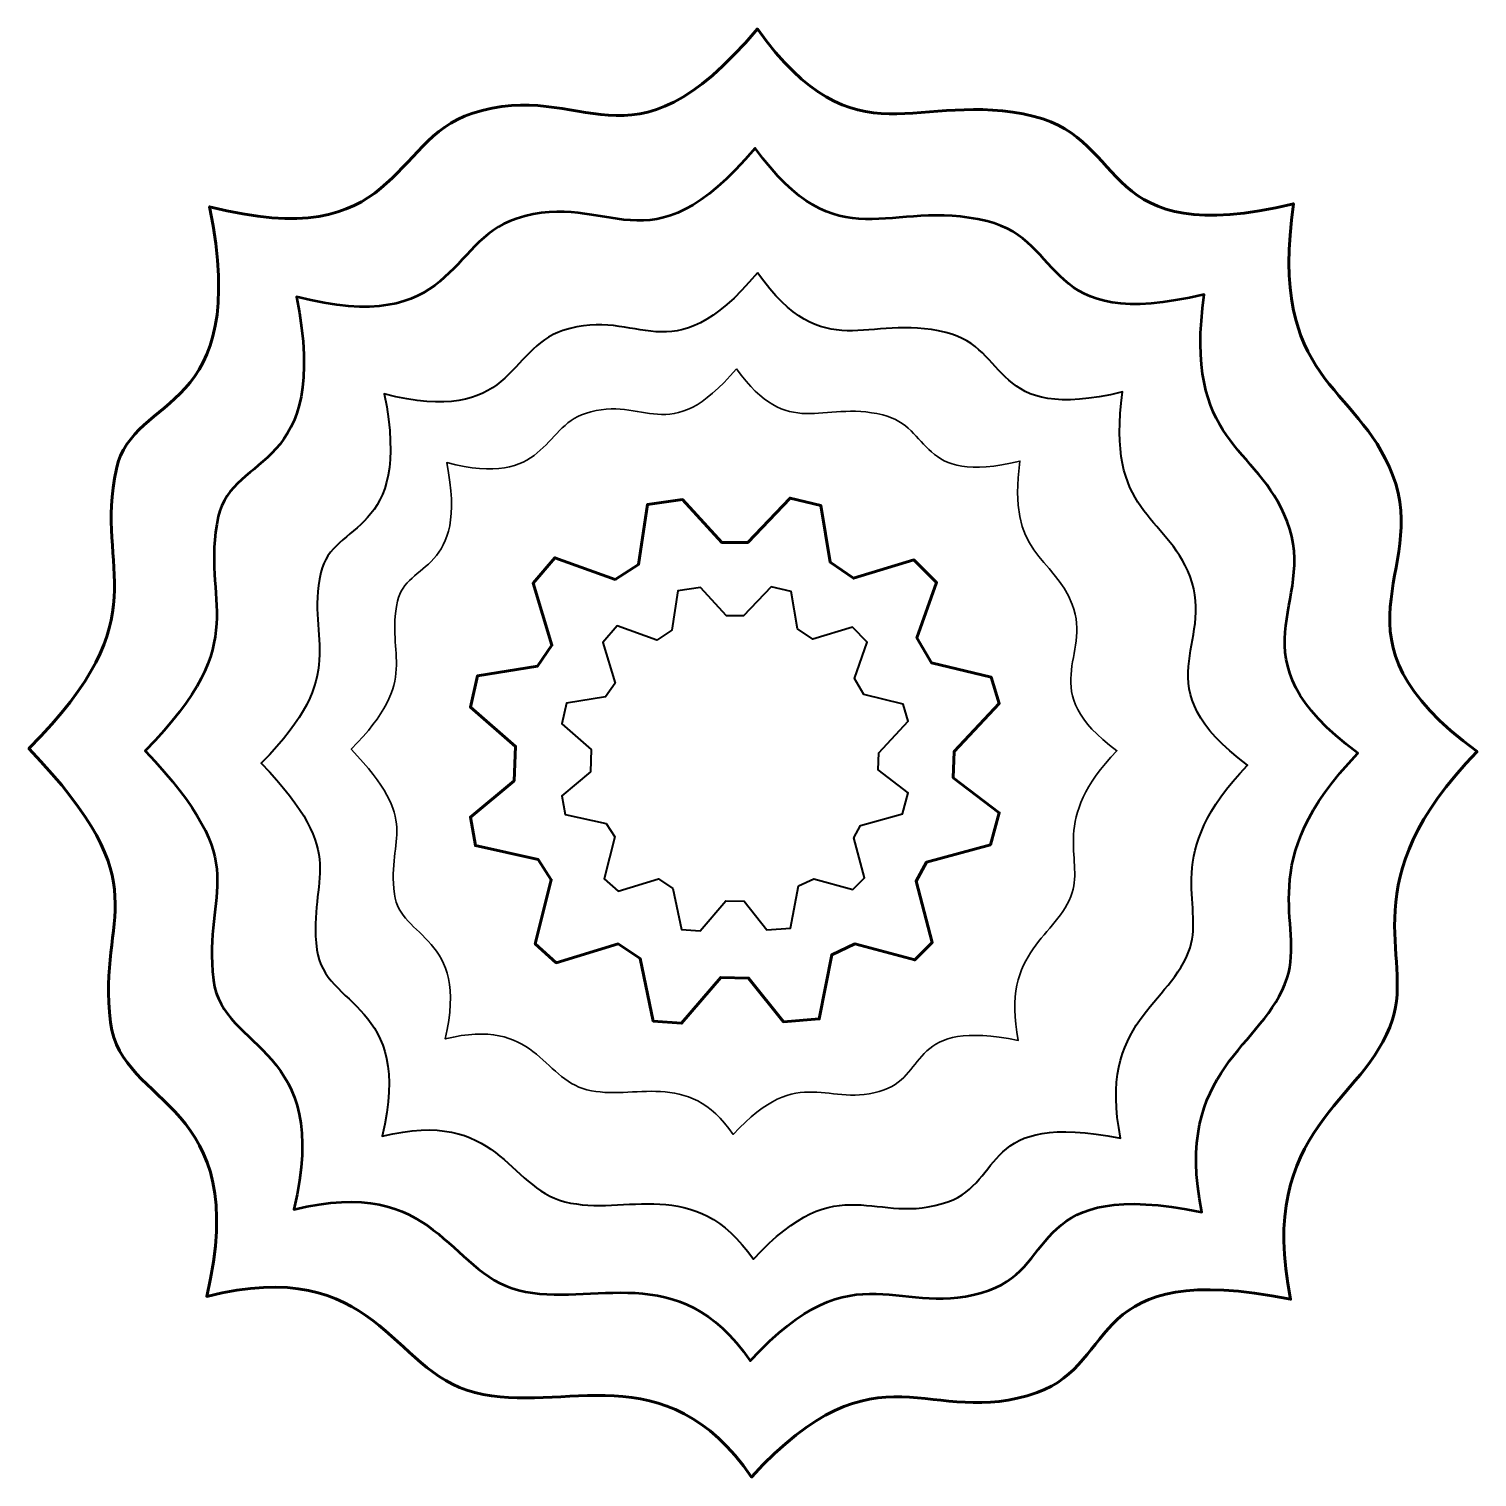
# Model space of a CAD drawing. Header units: centimetres. Extents: x -8.5 to 8.5, y -8.5 to 8.5.
import ezdxf

# ---------------------------------------------------------------- set-up
doc = ezdxf.new("R2010")
doc.units = ezdxf.units.CM
doc.header["$MEASUREMENT"] = 0
doc.layers.add('Layer 1', color=7, linetype='Continuous')

msp = doc.modelspace()

# ---------------------------------------------------------------- linework, layer by layer
at = {"layer": 'Layer 1', "color": 12, "lineweight": 60}
msp.add_open_spline([(0.04932, 8.45861), (1.21616, 6.84278), (1.90559, 7.77253), (3.28303, 7.43744), (3.28303, 7.43744), (4.40671, 7.16408), (4.01971, 5.86612), (6.31251, 6.41627), (6.31251, 6.41627), (6.01566, 4.32464), (7.05469, 4.32784), (7.46984, 3.25063), (7.46984, 3.25063), (7.91598, 2.09299), (6.62253, 1.36617), (8.45697, 0.01692), (8.45697, 0.01692), (6.97464, -1.51182), (7.71564, -2.35116), (7.46984, -3.11468), (7.46984, -3.11468), (7.15518, -4.09208), (5.87136, -4.37125), (6.27847, -6.38243), (6.27847, -6.38243), (3.86398, -5.89598), (4.29302, -7.12493), (3.31707, -7.47168), (3.31707, -7.47168), (2.06195, -7.91761), (1.46978, -6.83253), (-0.01876, -8.45881), (-0.01876, -8.45881), (-1.02937, -6.98573), (-2.21522, -7.73504), (-3.25247, -7.47168), (-3.25247, -7.47168), (-4.2455, -7.21954), (-4.39574, -5.85101), (-6.38407, -6.34839), (-6.38407, -6.34839), (-5.83713, -4.04191), (-7.38436, -4.1509), (-7.50736, -3.14871), (-7.50736, -3.14871), (-7.66763, -1.84289), (-6.89063, -1.59792), (-8.46046, 0.05097), (-8.46046, 0.05097), (-6.90011, 1.63285), (-7.70578, 2.09817), (-7.43929, 3.31872), (-7.43929, 3.31872), (-7.24302, 4.21764), (-5.85515, 3.91629), (-6.35004, 6.38224), (-6.35004, 6.38224), (-4.14049, 5.8158), (-4.24658, 7.15887), (-3.28652, 7.47149), (-3.28652, 7.47149), (-1.96132, 7.90302), (-1.47018, 6.65464), (0.04931, 8.45862), (0.04931, 8.45862), (0.04931, 8.45862), (0.04932, 8.45861), (0.04932, 8.45861)], degree=3, knots=[0, 0, 0, 0, 0.05555556, 0.05555556, 0.05555556, 0.05555556, 0.11111111, 0.11111111, 0.11111111, 0.11111111, 0.16666667, 0.16666667, 0.16666667, 0.16666667, 0.22222222, 0.22222222, 0.22222222, 0.22222222, 0.27777778, 0.27777778, 0.27777778, 0.27777778, 0.33333333, 0.33333333, 0.33333333, 0.33333333, 0.38888889, 0.38888889, 0.38888889, 0.38888889, 0.44444444, 0.44444444, 0.44444444, 0.44444444, 0.5, 0.5, 0.5, 0.5, 0.55555556, 0.55555556, 0.55555556, 0.55555556, 0.61111111, 0.61111111, 0.61111111, 0.61111111, 0.66666667, 0.66666667, 0.66666667, 0.66666667, 0.72222222, 0.72222222, 0.72222222, 0.72222222, 0.77777778, 0.77777778, 0.77777778, 0.77777778, 0.83333333, 0.83333333, 0.83333333, 0.83333333, 0.88888889, 0.88888889, 0.88888889, 0.88888889, 1, 1, 1, 1], dxfattribs=at)
at = {"layer": 'Layer 1', "color": 251, "lineweight": 50}
msp.add_open_spline([(0.024, 7.06776), (1.00133, 5.71437), (1.57878, 6.49311), (2.73251, 6.21244), (2.73251, 6.21244), (3.67368, 5.98348), (3.34954, 4.89632), (5.26996, 5.35712), (5.26996, 5.35712), (5.02133, 3.6052), (5.8916, 3.60788), (6.23932, 2.70563), (6.23932, 2.70563), (6.613, 1.73601), (5.52963, 1.12724), (7.06613, -0.00288), (7.06613, -0.00288), (5.82455, -1.28333), (6.4452, -1.98635), (6.23932, -2.62586), (6.23932, -2.62586), (5.97576, -3.44451), (4.90046, -3.67834), (5.24145, -5.36288), (5.24145, -5.36288), (3.21911, -4.95544), (3.57846, -5.98479), (2.76103, -6.27522), (2.76103, -6.27522), (1.70976, -6.64872), (1.21376, -5.73988), (-0.03301, -7.10203), (-0.03301, -7.10203), (-0.87948, -5.8682), (-1.87273, -6.49581), (-2.74152, -6.27522), (-2.74152, -6.27522), (-3.57327, -6.06403), (-3.69911, -4.91777), (-5.3645, -5.33437), (-5.3645, -5.33437), (-4.9064, -3.4025), (-6.20232, -3.49378), (-6.30535, -2.65437), (-6.30535, -2.65437), (-6.43959, -1.56063), (-5.78879, -1.35545), (-7.10365, 0.02563), (-7.10365, 0.02563), (-5.79673, 1.35059), (-6.47154, 1.74033), (-6.24833, 2.76265), (-6.24833, 2.76265), (-6.08394, 3.51557), (-4.92148, 3.26316), (-5.33599, 5.32861), (-5.33599, 5.32861), (-3.48531, 4.85417), (-3.57416, 5.9791), (-2.77003, 6.24095), (-2.77003, 6.24095), (-1.66006, 6.60239), (-1.24869, 5.55677), (0.02401, 7.06776), (0.02401, 7.06776), (0.02401, 7.06776), (0.024, 7.06776), (0.024, 7.06776)], degree=3, knots=[0, 0, 0, 0, 0.05555556, 0.05555556, 0.05555556, 0.05555556, 0.11111111, 0.11111111, 0.11111111, 0.11111111, 0.16666667, 0.16666667, 0.16666667, 0.16666667, 0.22222222, 0.22222222, 0.22222222, 0.22222222, 0.27777778, 0.27777778, 0.27777778, 0.27777778, 0.33333333, 0.33333333, 0.33333333, 0.33333333, 0.38888889, 0.38888889, 0.38888889, 0.38888889, 0.44444444, 0.44444444, 0.44444444, 0.44444444, 0.5, 0.5, 0.5, 0.5, 0.55555556, 0.55555556, 0.55555556, 0.55555556, 0.61111111, 0.61111111, 0.61111111, 0.61111111, 0.66666667, 0.66666667, 0.66666667, 0.66666667, 0.72222222, 0.72222222, 0.72222222, 0.72222222, 0.77777778, 0.77777778, 0.77777778, 0.77777778, 0.83333333, 0.83333333, 0.83333333, 0.83333333, 0.88888889, 0.88888889, 0.88888889, 0.88888889, 1, 1, 1, 1], dxfattribs=at)
at = {"layer": 'Layer 1', "color": 12, "lineweight": 40}
msp.add_open_spline([(0.05006, 5.60866), (0.84489, 4.50798), (1.31452, 5.14131), (2.25282, 4.91305), (2.25282, 4.91305), (3.01825, 4.72684), (2.75464, 3.84269), (4.31645, 4.21744), (4.31645, 4.21744), (4.11424, 2.79265), (4.82201, 2.79483), (5.1048, 2.06106), (5.1048, 2.06106), (5.40871, 1.2725), (4.52763, 0.7774), (5.77722, -0.1417), (5.77722, -0.1417), (4.76748, -1.18306), (5.27224, -1.7548), (5.1048, -2.27489), (5.1048, -2.27489), (4.89046, -2.94068), (4.01594, -3.13085), (4.29326, -4.50083), (4.29326, -4.50083), (2.64854, -4.16947), (2.9408, -5.00661), (2.276, -5.24281), (2.276, -5.24281), (1.42103, -5.54657), (1.01765, -4.80743), (0.00368, -5.91523), (0.00368, -5.91523), (-0.68473, -4.91179), (-1.49252, -5.42221), (-2.19907, -5.24281), (-2.19907, -5.24281), (-2.87551, -5.07106), (-2.97785, -4.13883), (-4.33227, -4.47764), (-4.33227, -4.47764), (-3.95971, -2.9065), (-5.01365, -2.98074), (-5.09744, -2.29807), (-5.09744, -2.29807), (-5.20662, -1.40856), (-4.67733, -1.24169), (-5.74667, -0.1185), (-5.74667, -0.1185), (-4.68379, 0.95905), (-5.2326, 1.27602), (-5.05106, 2.10744), (-5.05106, 2.10744), (-4.91736, 2.71977), (-3.97197, 2.51449), (-4.30908, 4.19426), (-4.30908, 4.19426), (-2.80397, 3.80841), (-2.87624, 4.72329), (-2.22226, 4.93624), (-2.22226, 4.93624), (-1.31955, 5.23019), (-0.985, 4.37982), (0.05006, 5.60866)], degree=3, knots=[0, 0, 0, 0, 0.05882353, 0.05882353, 0.05882353, 0.05882353, 0.11764706, 0.11764706, 0.11764706, 0.11764706, 0.17647059, 0.17647059, 0.17647059, 0.17647059, 0.23529412, 0.23529412, 0.23529412, 0.23529412, 0.29411765, 0.29411765, 0.29411765, 0.29411765, 0.35294118, 0.35294118, 0.35294118, 0.35294118, 0.41176471, 0.41176471, 0.41176471, 0.41176471, 0.47058824, 0.47058824, 0.47058824, 0.47058824, 0.52941176, 0.52941176, 0.52941176, 0.52941176, 0.58823529, 0.58823529, 0.58823529, 0.58823529, 0.64705882, 0.64705882, 0.64705882, 0.64705882, 0.70588235, 0.70588235, 0.70588235, 0.70588235, 0.76470588, 0.76470588, 0.76470588, 0.76470588, 0.82352941, 0.82352941, 0.82352941, 0.82352941, 0.88235294, 0.88235294, 0.88235294, 0.88235294, 1, 1, 1, 1], dxfattribs=at)
at = {"layer": 'Layer 1', "color": 251, "lineweight": 30}
msp.add_open_spline([(-0.196, 4.48983), (0.42102, 3.63539), (0.78559, 4.12704), (1.51397, 3.94984), (1.51397, 3.94984), (2.10816, 3.80529), (1.90352, 3.11893), (3.11594, 3.40985), (3.11594, 3.40985), (2.95897, 2.30381), (3.5084, 2.3055), (3.72793, 1.73588), (3.72793, 1.73588), (3.96385, 1.12373), (3.27988, 0.73939), (4.24992, 0.02591), (4.24992, 0.02591), (3.46607, -0.78248), (3.85791, -1.22632), (3.72793, -1.63006), (3.72793, -1.63006), (3.56154, -2.1469), (2.88266, -2.29453), (3.09794, -3.35803), (3.09794, -3.35803), (1.82117, -3.1008), (2.04804, -3.75066), (1.53197, -3.93402), (1.53197, -3.93402), (0.86827, -4.16983), (0.55513, -3.59604), (-0.232, -4.45601), (-0.232, -4.45601), (-0.7664, -3.67705), (-1.39348, -4.07329), (-1.94197, -3.93402), (-1.94197, -3.93402), (-2.46708, -3.80069), (-2.54652, -3.07702), (-3.59794, -3.34003), (-3.59794, -3.34003), (-3.30872, -2.12038), (-4.12688, -2.17801), (-4.19193, -1.64806), (-4.19193, -1.64806), (-4.27668, -0.95755), (-3.86581, -0.82801), (-4.69592, 0.04391), (-4.69592, 0.04391), (-3.87082, 0.8804), (-4.29685, 1.12646), (-4.15593, 1.77188), (-4.15593, 1.77188), (-4.05214, 2.24723), (-3.31825, 2.08787), (-3.57994, 3.39185), (-3.57994, 3.39185), (-2.41154, 3.09232), (-2.46764, 3.80253), (-1.95997, 3.96784), (-1.95997, 3.96784), (-1.25921, 4.19603), (-0.9995, 3.5359), (-0.196, 4.48983)], degree=3, knots=[0, 0, 0, 0, 0.05882353, 0.05882353, 0.05882353, 0.05882353, 0.11764706, 0.11764706, 0.11764706, 0.11764706, 0.17647059, 0.17647059, 0.17647059, 0.17647059, 0.23529412, 0.23529412, 0.23529412, 0.23529412, 0.29411765, 0.29411765, 0.29411765, 0.29411765, 0.35294118, 0.35294118, 0.35294118, 0.35294118, 0.41176471, 0.41176471, 0.41176471, 0.41176471, 0.47058824, 0.47058824, 0.47058824, 0.47058824, 0.52941176, 0.52941176, 0.52941176, 0.52941176, 0.58823529, 0.58823529, 0.58823529, 0.58823529, 0.64705882, 0.64705882, 0.64705882, 0.64705882, 0.70588235, 0.70588235, 0.70588235, 0.70588235, 0.76470588, 0.76470588, 0.76470588, 0.76470588, 0.82352941, 0.82352941, 0.82352941, 0.82352941, 0.88235294, 0.88235294, 0.88235294, 0.88235294, 1, 1, 1, 1], dxfattribs=at)
at = {"layer": 'Layer 1', "color": 14, "lineweight": 60}
msp.add_open_spline([(-1.61009, 2.02522), (-1.61009, 2.02522), (-1.33778, 2.20393), (-1.33778, 2.20393), (-1.33778, 2.20393), (-1.33778, 2.20393), (-1.23566, 2.90173), (-1.23566, 2.90173), (-1.23566, 2.90173), (-1.23566, 2.90173), (-0.82719, 2.9613), (-0.82719, 2.9613), (-0.82719, 2.9613), (-0.82719, 2.9613), (-0.36766, 2.45922), (-0.36766, 2.45922), (-0.36766, 2.45922), (-0.36766, 2.45922), (-0.06131, 2.45922), (-0.06131, 2.45922), (-0.06131, 2.45922), (-0.06131, 2.45922), (0.43226, 2.97832), (0.43226, 2.97832), (0.43226, 2.97832), (0.43226, 2.97832), (0.78967, 2.89322), (0.78967, 2.89322), (0.78967, 2.89322), (0.78967, 2.89322), (0.9003, 2.22946), (0.9003, 2.22946), (0.9003, 2.22946), (0.9003, 2.22946), (1.17261, 2.04224), (1.17261, 2.04224), (1.17261, 2.04224), (1.17261, 2.04224), (1.87892, 2.25498), (1.87892, 2.25498), (1.87892, 2.25498), (1.87892, 2.25498), (2.14272, 1.99118), (2.14272, 1.99118), (2.14272, 1.99118), (2.14272, 1.99118), (1.91296, 1.34444), (1.91296, 1.34444), (1.91296, 1.34444), (1.91296, 1.34444), (2.08316, 1.05511), (2.08316, 1.05511), (2.08316, 1.05511), (2.08316, 1.05511), (2.78096, 0.88491), (2.78096, 0.88491), (2.78096, 0.88491), (2.78096, 0.88491), (2.87457, 0.57856), (2.87457, 0.57856), (2.87457, 0.57856), (2.87457, 0.57856), (2.34696, 0.01691), (2.34696, 0.01691), (2.34696, 0.01691), (2.34696, 0.01691), (2.33845, -0.28944), (2.33845, -0.28944), (2.33845, -0.28944), (2.33845, -0.28944), (2.87457, -0.69791), (2.87457, -0.69791), (2.87457, -0.69791), (2.87457, -0.69791), (2.77245, -1.07234), (2.77245, -1.07234), (2.77245, -1.07234), (2.77245, -1.07234), (2.02359, -1.27657), (2.02359, -1.27657), (2.02359, -1.27657), (2.02359, -1.27657), (1.90445, -1.49782), (1.90445, -1.49782), (1.90445, -1.49782), (1.90445, -1.49782), (2.09167, -2.21264), (2.09167, -2.21264), (2.09167, -2.21264), (2.09167, -2.21264), (1.88744, -2.41688), (1.88744, -2.41688), (1.88744, -2.41688), (1.88744, -2.41688), (1.18964, -2.22966), (1.18964, -2.22966), (1.18964, -2.22966), (1.18964, -2.22966), (0.91733, -2.35731), (0.91733, -2.35731), (0.91733, -2.35731), (0.91733, -2.35731), (0.77266, -3.10617), (0.77266, -3.10617), (0.77266, -3.10617), (0.77266, -3.10617), (0.35568, -3.14021), (0.35568, -3.14021), (0.35568, -3.14021), (0.35568, -3.14021), (-0.05279, -2.62962), (-0.05279, -2.62962), (-0.05279, -2.62962), (-0.05279, -2.62962), (-0.37616, -2.62111), (-0.37616, -2.62111), (-0.37616, -2.62111), (-0.37616, -2.62111), (-0.83569, -3.15723), (-0.83569, -3.15723), (-0.83569, -3.15723), (-0.83569, -3.15723), (-1.16757, -3.1317), (-1.16757, -3.1317), (-1.16757, -3.1317), (-1.16757, -3.1317), (-1.32075, -2.39986), (-1.32075, -2.39986), (-1.32075, -2.39986), (-1.32075, -2.39986), (-1.57604, -2.22966), (-1.57604, -2.22966), (-1.57604, -2.22966), (-1.57604, -2.22966), (-2.29937, -2.45091), (-2.29937, -2.45091), (-2.29937, -2.45091), (-2.29937, -2.45091), (-2.54615, -2.22966), (-2.54615, -2.22966), (-2.54615, -2.22966), (-2.54615, -2.22966), (-2.35894, -1.4808), (-2.35894, -1.4808), (-2.35894, -1.4808), (-2.35894, -1.4808), (-2.51212, -1.24253), (-2.51212, -1.24253), (-2.51212, -1.24253), (-2.51212, -1.24253), (-3.24396, -1.08084), (-3.24396, -1.08084), (-3.24396, -1.08084), (-3.24396, -1.08084), (-3.30353, -0.74896), (-3.30353, -0.74896), (-3.30353, -0.74896), (-3.30353, -0.74896), (-2.79294, -0.32347), (-2.79294, -0.32347), (-2.79294, -0.32347), (-2.79294, -0.32347), (-2.77592, 0.07649), (-2.77592, 0.07649), (-2.77592, 0.07649), (-2.77592, 0.07649), (-3.30353, 0.53602), (-3.30353, 0.53602), (-3.30353, 0.53602), (-3.30353, 0.53602), (-3.21843, 0.90194), (-3.21843, 0.90194), (-3.21843, 0.90194), (-3.21843, 0.90194), (-2.52063, 1.01257), (-2.52063, 1.01257), (-2.52063, 1.01257), (-2.52063, 1.01257), (-2.35043, 1.25935), (-2.35043, 1.25935), (-2.35043, 1.25935), (-2.35043, 1.25935), (-2.57168, 1.98268), (-2.57168, 1.98268), (-2.57168, 1.98268), (-2.57168, 1.98268), (-2.31639, 2.28052), (-2.31639, 2.28052), (-2.31639, 2.28052), (-2.31639, 2.28052), (-1.61008, 2.02523), (-1.61008, 2.02523), (-1.61008, 2.02523), (-1.61008, 2.02523), (-1.61009, 2.02522), (-1.61009, 2.02522)], degree=3, knots=[0, 0, 0, 0, 0.02, 0.02, 0.02, 0.02, 0.04, 0.04, 0.04, 0.04, 0.06, 0.06, 0.06, 0.06, 0.08, 0.08, 0.08, 0.08, 0.1, 0.1, 0.1, 0.1, 0.12, 0.12, 0.12, 0.12, 0.14, 0.14, 0.14, 0.14, 0.16, 0.16, 0.16, 0.16, 0.18, 0.18, 0.18, 0.18, 0.2, 0.2, 0.2, 0.2, 0.22, 0.22, 0.22, 0.22, 0.24, 0.24, 0.24, 0.24, 0.26, 0.26, 0.26, 0.26, 0.28, 0.28, 0.28, 0.28, 0.3, 0.3, 0.3, 0.3, 0.32, 0.32, 0.32, 0.32, 0.34, 0.34, 0.34, 0.34, 0.36, 0.36, 0.36, 0.36, 0.38, 0.38, 0.38, 0.38, 0.4, 0.4, 0.4, 0.4, 0.42, 0.42, 0.42, 0.42, 0.44, 0.44, 0.44, 0.44, 0.46, 0.46, 0.46, 0.46, 0.48, 0.48, 0.48, 0.48, 0.5, 0.5, 0.5, 0.5, 0.52, 0.52, 0.52, 0.52, 0.54, 0.54, 0.54, 0.54, 0.56, 0.56, 0.56, 0.56, 0.58, 0.58, 0.58, 0.58, 0.6, 0.6, 0.6, 0.6, 0.62, 0.62, 0.62, 0.62, 0.64, 0.64, 0.64, 0.64, 0.66, 0.66, 0.66, 0.66, 0.68, 0.68, 0.68, 0.68, 0.7, 0.7, 0.7, 0.7, 0.72, 0.72, 0.72, 0.72, 0.74, 0.74, 0.74, 0.74, 0.76, 0.76, 0.76, 0.76, 0.78, 0.78, 0.78, 0.78, 0.8, 0.8, 0.8, 0.8, 0.82, 0.82, 0.82, 0.82, 0.84, 0.84, 0.84, 0.84, 0.86, 0.86, 0.86, 0.86, 0.88, 0.88, 0.88, 0.88, 0.9, 0.9, 0.9, 0.9, 0.92, 0.92, 0.92, 0.92, 0.94, 0.94, 0.94, 0.94, 0.96, 0.96, 0.96, 0.96, 1, 1, 1, 1], dxfattribs=at)
at = {"layer": 'Layer 1', "color": 30, "lineweight": 40}
msp.add_open_spline([(-1.12666, 1.31832), (-1.12666, 1.31832), (-0.9482, 1.43544), (-0.9482, 1.43544), (-0.9482, 1.43544), (-0.9482, 1.43544), (-0.88128, 1.89275), (-0.88128, 1.89275), (-0.88128, 1.89275), (-0.88128, 1.89275), (-0.61358, 1.93179), (-0.61358, 1.93179), (-0.61358, 1.93179), (-0.61358, 1.93179), (-0.31242, 1.60275), (-0.31242, 1.60275), (-0.31242, 1.60275), (-0.31242, 1.60275), (-0.11165, 1.60275), (-0.11165, 1.60275), (-0.11165, 1.60275), (-0.11165, 1.60275), (0.21182, 1.94295), (0.21182, 1.94295), (0.21182, 1.94295), (0.21182, 1.94295), (0.44605, 1.88718), (0.44605, 1.88718), (0.44605, 1.88718), (0.44605, 1.88718), (0.51855, 1.45217), (0.51855, 1.45217), (0.51855, 1.45217), (0.51855, 1.45217), (0.69701, 1.32948), (0.69701, 1.32948), (0.69701, 1.32948), (0.69701, 1.32948), (1.1599, 1.46891), (1.1599, 1.46891), (1.1599, 1.46891), (1.1599, 1.46891), (1.33279, 1.29602), (1.33279, 1.29602), (1.33279, 1.29602), (1.33279, 1.29602), (1.18221, 0.87217), (1.18221, 0.87217), (1.18221, 0.87217), (1.18221, 0.87217), (1.29375, 0.68255), (1.29375, 0.68255), (1.29375, 0.68255), (1.29375, 0.68255), (1.75106, 0.57101), (1.75106, 0.57101), (1.75106, 0.57101), (1.75106, 0.57101), (1.81241, 0.37024), (1.81241, 0.37024), (1.81241, 0.37024), (1.81241, 0.37024), (1.46664, 0.00216), (1.46664, 0.00216), (1.46664, 0.00216), (1.46664, 0.00216), (1.46106, -0.19861), (1.46106, -0.19861), (1.46106, -0.19861), (1.46106, -0.19861), (1.81241, -0.46631), (1.81241, -0.46631), (1.81241, -0.46631), (1.81241, -0.46631), (1.74549, -0.7117), (1.74549, -0.7117), (1.74549, -0.7117), (1.74549, -0.7117), (1.25471, -0.84555), (1.25471, -0.84555), (1.25471, -0.84555), (1.25471, -0.84555), (1.17663, -0.99055), (1.17663, -0.99055), (1.17663, -0.99055), (1.17663, -0.99055), (1.29932, -1.45902), (1.29932, -1.45902), (1.29932, -1.45902), (1.29932, -1.45902), (1.16547, -1.59287), (1.16547, -1.59287), (1.16547, -1.59287), (1.16547, -1.59287), (0.70815, -1.47018), (0.70815, -1.47018), (0.70815, -1.47018), (0.70815, -1.47018), (0.52969, -1.55384), (0.52969, -1.55384), (0.52969, -1.55384), (0.52969, -1.55384), (0.43488, -2.04462), (0.43488, -2.04462), (0.43488, -2.04462), (0.43488, -2.04462), (0.16161, -2.06693), (0.16161, -2.06693), (0.16161, -2.06693), (0.16161, -2.06693), (-0.10609, -1.73231), (-0.10609, -1.73231), (-0.10609, -1.73231), (-0.10609, -1.73231), (-0.31802, -1.72673), (-0.31802, -1.72673), (-0.31802, -1.72673), (-0.31802, -1.72673), (-0.61918, -2.07808), (-0.61918, -2.07808), (-0.61918, -2.07808), (-0.61918, -2.07808), (-0.83668, -2.06135), (-0.83668, -2.06135), (-0.83668, -2.06135), (-0.83668, -2.06135), (-0.93707, -1.58173), (-0.93707, -1.58173), (-0.93707, -1.58173), (-0.93707, -1.58173), (-1.10438, -1.47019), (-1.10438, -1.47019), (-1.10438, -1.47019), (-1.10438, -1.47019), (-1.57843, -1.61519), (-1.57843, -1.61519), (-1.57843, -1.61519), (-1.57843, -1.61519), (-1.74016, -1.47019), (-1.74016, -1.47019), (-1.74016, -1.47019), (-1.74016, -1.47019), (-1.61747, -0.97941), (-1.61747, -0.97941), (-1.61747, -0.97941), (-1.61747, -0.97941), (-1.71786, -0.82325), (-1.71786, -0.82325), (-1.71786, -0.82325), (-1.71786, -0.82325), (-2.19748, -0.71729), (-2.19748, -0.71729), (-2.19748, -0.71729), (-2.19748, -0.71729), (-2.23652, -0.49979), (-2.23652, -0.49979), (-2.23652, -0.49979), (-2.23652, -0.49979), (-1.9019, -0.22094), (-1.9019, -0.22094), (-1.9019, -0.22094), (-1.9019, -0.22094), (-1.89075, 0.04118), (-1.89075, 0.04118), (-1.89075, 0.04118), (-1.89075, 0.04118), (-2.23652, 0.34234), (-2.23652, 0.34234), (-2.23652, 0.34234), (-2.23652, 0.34234), (-2.18075, 0.58215), (-2.18075, 0.58215), (-2.18075, 0.58215), (-2.18075, 0.58215), (-1.72344, 0.65465), (-1.72344, 0.65465), (-1.72344, 0.65465), (-1.72344, 0.65465), (-1.6119, 0.81638), (-1.6119, 0.81638), (-1.6119, 0.81638), (-1.6119, 0.81638), (-1.7569, 1.29043), (-1.7569, 1.29043), (-1.7569, 1.29043), (-1.7569, 1.29043), (-1.58959, 1.48563), (-1.58959, 1.48563), (-1.58959, 1.48563), (-1.58959, 1.48563), (-1.1267, 1.31832), (-1.1267, 1.31832), (-1.1267, 1.31832), (-1.1267, 1.31832), (-1.12666, 1.31832), (-1.12666, 1.31832)], degree=3, knots=[0, 0, 0, 0, 0.02, 0.02, 0.02, 0.02, 0.04, 0.04, 0.04, 0.04, 0.06, 0.06, 0.06, 0.06, 0.08, 0.08, 0.08, 0.08, 0.1, 0.1, 0.1, 0.1, 0.12, 0.12, 0.12, 0.12, 0.14, 0.14, 0.14, 0.14, 0.16, 0.16, 0.16, 0.16, 0.18, 0.18, 0.18, 0.18, 0.2, 0.2, 0.2, 0.2, 0.22, 0.22, 0.22, 0.22, 0.24, 0.24, 0.24, 0.24, 0.26, 0.26, 0.26, 0.26, 0.28, 0.28, 0.28, 0.28, 0.3, 0.3, 0.3, 0.3, 0.32, 0.32, 0.32, 0.32, 0.34, 0.34, 0.34, 0.34, 0.36, 0.36, 0.36, 0.36, 0.38, 0.38, 0.38, 0.38, 0.4, 0.4, 0.4, 0.4, 0.42, 0.42, 0.42, 0.42, 0.44, 0.44, 0.44, 0.44, 0.46, 0.46, 0.46, 0.46, 0.48, 0.48, 0.48, 0.48, 0.5, 0.5, 0.5, 0.5, 0.52, 0.52, 0.52, 0.52, 0.54, 0.54, 0.54, 0.54, 0.56, 0.56, 0.56, 0.56, 0.58, 0.58, 0.58, 0.58, 0.6, 0.6, 0.6, 0.6, 0.62, 0.62, 0.62, 0.62, 0.64, 0.64, 0.64, 0.64, 0.66, 0.66, 0.66, 0.66, 0.68, 0.68, 0.68, 0.68, 0.7, 0.7, 0.7, 0.7, 0.72, 0.72, 0.72, 0.72, 0.74, 0.74, 0.74, 0.74, 0.76, 0.76, 0.76, 0.76, 0.78, 0.78, 0.78, 0.78, 0.8, 0.8, 0.8, 0.8, 0.82, 0.82, 0.82, 0.82, 0.84, 0.84, 0.84, 0.84, 0.86, 0.86, 0.86, 0.86, 0.88, 0.88, 0.88, 0.88, 0.9, 0.9, 0.9, 0.9, 0.92, 0.92, 0.92, 0.92, 0.94, 0.94, 0.94, 0.94, 0.96, 0.96, 0.96, 0.96, 1, 1, 1, 1], dxfattribs=at)

doc.saveas('drawing.dxf')
